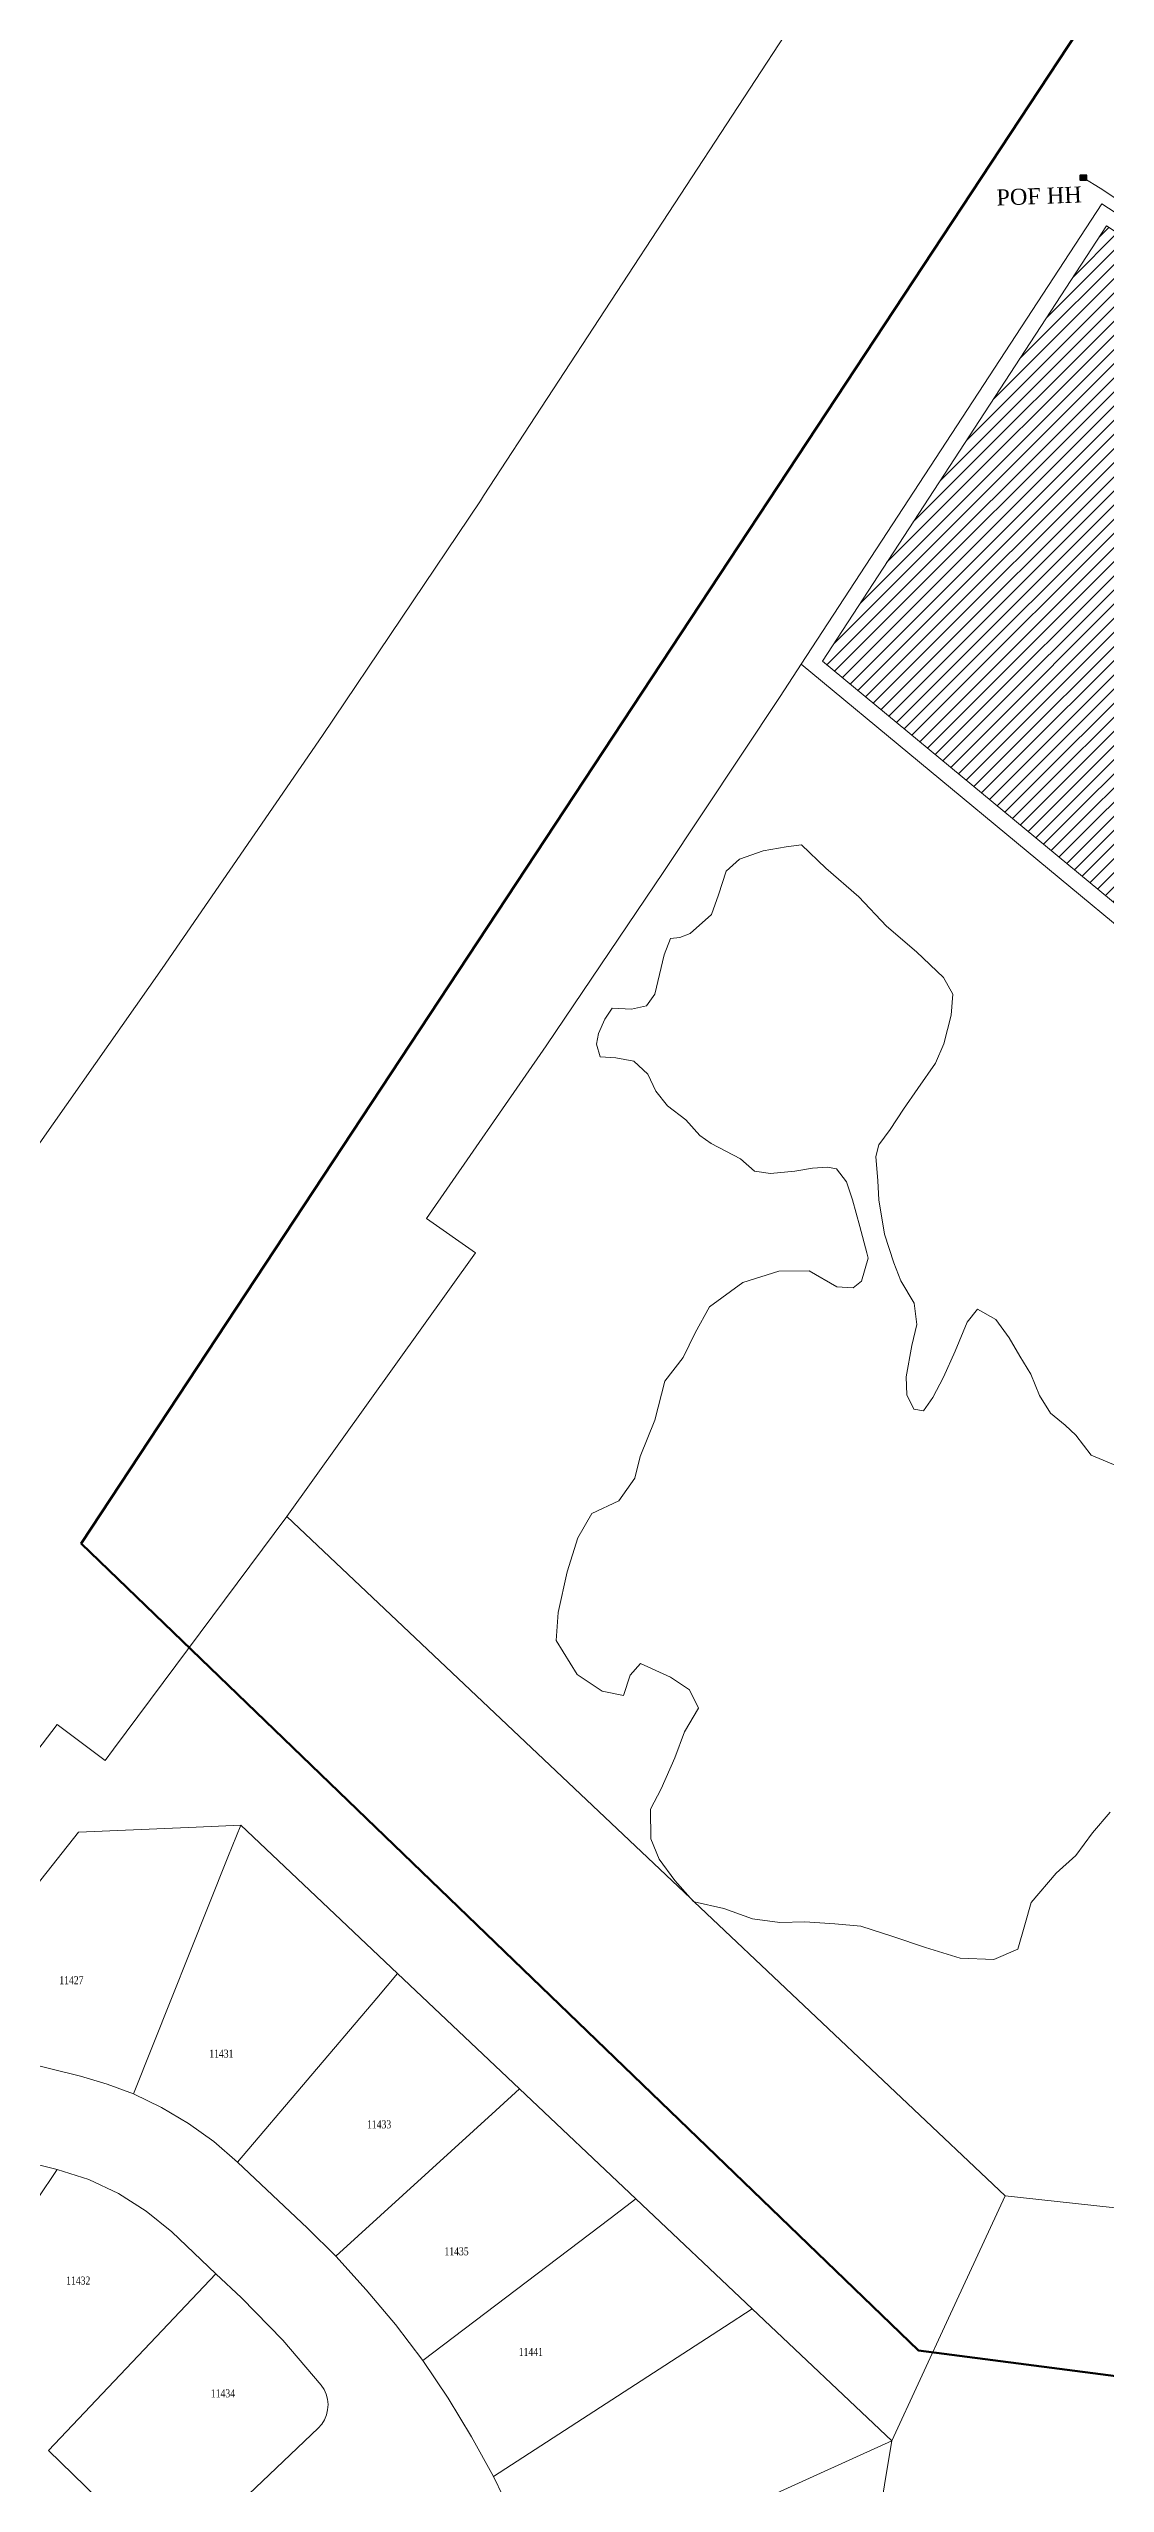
# Model space of a CAD drawing. Header units: feet. Extents: x 2819410 to 2831754, y 974571 to 993150.
# Drawn here: x 2823535 to 2824195, y 984398 to 985920 of the extents above; entities that cross this region are included whole.
import ezdxf
from ezdxf.enums import TextEntityAlignment as Align
from ezdxf.lldxf.tags import DXFTag

# ---------------------------------------------------------------- set-up
doc = ezdxf.new("R2010")
doc.units = ezdxf.units.FT
doc.header["$LTSCALE"] = 0.015
doc.header["$MEASUREMENT"] = 0
for name, color, linetype in [('ADDRESSES', 7, 'Continuous'), ('F1', 112, 'F1'), ('NOTES', 7, 'Continuous'), ('TELEPHONE STRUCT-EX', 30, 'Continuous'), ('TELEPHONE STRUCT-PROP', 6, 'Continuous')]:
    doc.layers.add(name, color=color, linetype=linetype)
for name, color, linetype, lineweight in [('Dakota County Parcels', 7, 'Continuous', 5), ('Route_1_PSAs', 3, 'Continuous', 100), ('RUNNING LINE (UNDERGROUND)', 10, 'Continuous', 40)]:
    doc.layers.add(name, color=color, linetype=linetype, lineweight=lineweight)
doc.styles.add('Line', font='txt.shx', dxfattribs={"height": 3})
doc.styles.add('SIMPLEX', font='times.ttf', dxfattribs={"width": 0.8})
doc.styles.get("Standard").update_dxf_attribs({"font": 'times.ttf'})
doc.styles.add('Utilities', font='arial.ttf', dxfattribs={"height": 2.5})
tags = doc.linetypes.add('F1', pattern='A,15,-5,["F1",Line,S=1.5,R=0,X=0,Y=-1.5],-12', length=32).pattern_tags.tags
tags[6] = DXFTag(74, 10)

# ---------------------------------------------------------------- blocks, each defined once
blk = doc.blocks.new('ACMAP_ANN_TEMPLATE_AddressEagan')
at = {"layer": 'ADDRESSES', "style": 'SIMPLEX', "width": 0.8}
blk.add_attdef('ADDRESS', text='', height=5, dxfattribs=at).set_placement((0, 0), align=Align.CENTER)
blk = doc.blocks.new('EX HH')
at = {"ltscale": 40, "true_color": 0xffffff}
h = blk.add_hatch(color=7, dxfattribs=at)
h.dxf.hatch_style = 1
h.paths.add_polyline_path([(-0.061, -0.031, 0.414214), (-0.046, -0.046), (0.046, -0.046, 0.414214), (0.061, -0.031), (0.061, 0.031, 0.414214), (0.046, 0.046), (-0.046, 0.046, 0.414214), (-0.061, 0.031)])
at = {"color": 30, "const_width": 0.005, "flags": 128}
blk.add_lwpolyline([(-0.061, 0.031), (-0.061, -0.031, 0.414214), (-0.046, -0.046), (0.046, -0.046, 0.414214), (0.061, -0.031), (0.061, 0.031, 0.414214), (0.046, 0.046), (-0.046, 0.046, 0.414214)], format="xyb", close=True, dxfattribs=at)
at = {"layer": 'RUNNING LINE (UNDERGROUND)', "color": 7, "lineweight": -3, "flags": 128}
blk.add_lwpolyline([(-0.054, 0.031), (-0.054, -0.031, 0.414214), (-0.046, -0.038), (0.046, -0.038, 0.414214), (0.054, -0.031), (0.054, 0.031, 0.414214), (0.046, 0.038), (-0.046, 0.038, 0.414214)], format="xyb", close=True, dxfattribs=at)
at = {"layer": 'TELEPHONE STRUCT-PROP', "color": 30, "style": 'Utilities'}
blk.add_text('HH', height=0.05, dxfattribs=at).set_placement((0, 0), align=Align.MIDDLE_CENTER)

msp = doc.modelspace()

# ---------------------------------------------------------------- hatches: boundary and pattern name
at = {"layer": 'NOTES', "lineweight": 5, "ltscale": 100}
h = msp.add_hatch(dxfattribs=at)
h.set_pattern_fill('ANSI31', color=5, scale=50)
h.paths.add_polyline_path([(2824231.7, 985360.4), (2824509.8, 985520.3, 0.111604), (2824343.3, 985712.7), (2824195.9, 985809), (2824018.4, 985537.1)])
h = msp.add_hatch(dxfattribs=at)
h.set_pattern_fill('ANSI31', color=5, scale=50)
h.paths.add_polyline_path([(2824195.9, 985809), (2824018.4, 985537.1), (2824231.7, 985360.4), (2824509.8, 985520.3, 0.111604), (2824343.3, 985712.7)])

# ---------------------------------------------------------------- linework, layer by layer
at = {"layer": 'Dakota County Parcels', "lineweight": 5}
for p, q in [((2823806.7, 985640.3), (2824005.6, 985944.5)), ((2824005.1, 985535.1), (2824193, 985822.8)), ((2824193, 985822.8), (2824350, 985720.4)), ((2823804.7, 985637.2), (2823806.7, 985640.3)), ((2823706.1, 985490.6), (2823804.7, 985637.2)), ((2823992, 985515), (2824005.1, 985535.1)), ((2824005.1, 985535.1), (2824230.6, 985348.3)), ((2823919.4, 985405.5), (2823992, 985515)), ((2823992, 985515), (2823992, 985515)), ((2823605.9, 985345), (2823706.1, 985490.6)), ((2823958.2, 985405.8), (2823966.6, 985413.2)), ((2823966.6, 985413.2), (2823981.4, 985418.5)), ((2823981.4, 985418.5), (2823995.7, 985421)), ((2823995.7, 985421), (2824005.4, 985422.3)), ((2824005.4, 985422.3), (2824020.5, 985407.7)), ((2823845.8, 985296.7), (2823919.4, 985405.5)), ((2823953.5, 985391), (2823958.2, 985405.8)), ((2824020.5, 985407.7), (2824041.2, 985389.7)), ((2823949.2, 985378.8), (2823953.5, 985391)), ((2824041.2, 985389.7), (2824058.5, 985371.4)), ((2823929.4, 985364.4), (2823935.8, 985366.8)), ((2823935.8, 985366.8), (2823949.2, 985378.8)), ((2824058.5, 985371.4), (2824077.2, 985355.4)), ((2823916.7, 985341.3), (2823919.6, 985353.5)), ((2823919.6, 985353.5), (2823923.4, 985363.8)), ((2823923.4, 985363.8), (2823929.4, 985364.4)), ((2824077.2, 985355.4), (2824094.1, 985339.3)), ((2823504.1, 985200.5), (2823605.9, 985345)), ((2823913.6, 985329), (2823916.7, 985341.3)), ((2824094.1, 985339.3), (2824100, 985329)), ((2823882.5, 985313.4), (2823887, 985320.1)), ((2823887, 985320.1), (2823899.2, 985319.6)), ((2823899.2, 985319.6), (2823908.5, 985321.6)), ((2823908.5, 985321.6), (2823913.6, 985329)), ((2824100, 985329), (2824098.8, 985315.8)), ((2823877.3, 985297.6), (2823878.5, 985304.4)), ((2823878.5, 985304.4), (2823882.5, 985313.4)), ((2824098.8, 985315.8), (2824094.2, 985297.9)), ((2823771, 985188.7), (2823845.8, 985296.7)), ((2823879.5, 985289.8), (2823877.3, 985297.6)), ((2823889.4, 985289.2), (2823879.5, 985289.8)), ((2823900.6, 985287.1), (2823889.4, 985289.2)), ((2824094.2, 985297.9), (2824089.1, 985285.8)), ((2823909.3, 985278.9), (2823900.6, 985287.1)), ((2823914.4, 985268.3), (2823909.3, 985278.9)), ((2824089.1, 985285.8), (2824078.1, 985269.9)), ((2823921.7, 985259.1), (2823914.4, 985268.3)), ((2823933, 985250.4), (2823921.7, 985259.1)), ((2824078.1, 985269.9), (2824069.1, 985257.1)), ((2823941.9, 985240.6), (2823933, 985250.4)), ((2824060.7, 985244.3), (2824053.6, 985234.7)), ((2824069.1, 985257.1), (2824060.7, 985244.3)), ((2823948.9, 985235.6), (2823941.9, 985240.6)), ((2823967.3, 985226.1), (2823948.9, 985235.6)), ((2824053.6, 985234.7), (2824051.7, 985227.6)), ((2823976, 985218.3), (2823967.3, 985226.1)), ((2823985.9, 985216.8), (2823976, 985218.3)), ((2824001.1, 985218.3), (2823985.9, 985216.8)), ((2824012.2, 985220.3), (2824001.1, 985218.3)), ((2824021.7, 985220.8), (2824012.2, 985220.3)), ((2824027.3, 985219.7), (2824021.7, 985220.8)), ((2824033.5, 985211.7), (2824027.3, 985219.7)), ((2824051.7, 985227.6), (2824053, 985212.2)), ((2824037.2, 985200.4), (2824033.5, 985211.7)), ((2824041.9, 985183.8), (2824037.2, 985200.4)), ((2824053, 985212.2), (2824053.6, 985200.5)), ((2824053.6, 985200.5), (2824057.3, 985179)), ((2823801.7, 985167.2), (2823771, 985188.7)), ((2824046.2, 985167.3), (2824041.9, 985183.8)), ((2823683.7, 985002.6), (2823801.7, 985167.2)), ((2824047.1, 985164), (2824046.2, 985167.3)), ((2824057.3, 985179), (2824063.1, 985161.1)), ((2823968.6, 985148.7), (2823991.2, 985155.9)), ((2823991.2, 985155.9), (2824010.1, 985156.1)), ((2824010.1, 985156.1), (2824027.5, 985146)), ((2824042.9, 985149.7), (2824047.1, 985164)), ((2824063.1, 985161.1), (2824067.5, 985149.8)), ((2823947.9, 985133.6), (2823968.6, 985148.7)), ((2824027.5, 985146), (2824037.6, 985145.5)), ((2824037.6, 985145.5), (2824042.9, 985149.7)), ((2824067.5, 985149.8), (2824075.8, 985135.9)), ((2823938.8, 985117.4), (2823947.9, 985133.6)), ((2824077.4, 985122.5), (2824074.2, 985109.3)), ((2824075.8, 985135.9), (2824077.4, 985122.5)), ((2824101.4, 985105.9), (2824108.8, 985124)), ((2824108.8, 985124), (2824115.4, 985132.1)), ((2824115.4, 985132.1), (2824126.7, 985125.6)), ((2824126.7, 985125.6), (2824135.1, 985114.1)), ((2823931.4, 985101.8), (2823938.8, 985117.4)), ((2824074.2, 985109.3), (2824070.7, 985089.8)), ((2824135.1, 985114.1), (2824141.8, 985102.7)), ((2823920, 985087.1), (2823931.4, 985101.8)), ((2824094.1, 985089.7), (2824101.4, 985105.9)), ((2824141.8, 985102.7), (2824148.6, 985091.5)), ((2824148.6, 985091.5), (2824154, 985078.2)), ((2823913.7, 985062.7), (2823920, 985087.1)), ((2824070.7, 985089.8), (2824071.2, 985078.6)), ((2824071.2, 985078.6), (2824075.5, 985069.7)), ((2824081.6, 985068.5), (2824087.4, 985076.9)), ((2824087.4, 985076.9), (2824094.1, 985089.7)), ((2824154, 985078.2), (2824160.9, 985067.2)), ((2823904.6, 985040.1), (2823913.7, 985062.7)), ((2824075.5, 985069.7), (2824081.6, 985068.5)), ((2824160.9, 985067.2), (2824170.2, 985059.7)), ((2824170.2, 985059.7), (2824176.8, 985053.4)), ((2824176.8, 985053.4), (2824186.4, 985040.8)), ((2823901.3, 985026.5), (2823904.6, 985040.1)), ((2824186.4, 985040.8), (2824207.8, 985032)), ((2823891.3, 985012.3), (2823901.3, 985026.5)), ((2823575.5, 984857.2), (2823683.7, 985002.6)), ((2823683.7, 985002.6), (2823935.9, 984764.1)), ((2823865.6, 984989.2), (2823874.4, 985004.5)), ((2823874.4, 985004.5), (2823891.3, 985012.3)), ((2823859, 984968), (2823865.6, 984989.2)), ((2823853.3, 984942.6), (2823859, 984968)), ((2823852.1, 984925), (2823853.3, 984942.6)), ((2823865.2, 984903.8), (2823852.1, 984925)), ((2823904.7, 984910.7), (2823898.3, 984903.3)), ((2823923.5, 984902.2), (2823904.7, 984910.7)), ((2823880.8, 984893.4), (2823865.2, 984903.8)), ((2823894.2, 984890.7), (2823880.8, 984893.4)), ((2823898.3, 984903.3), (2823894.2, 984890.7)), ((2823935.3, 984894.2), (2823923.5, 984902.2)), ((2823940.9, 984882.7), (2823935.3, 984894.2)), ((2823932.3, 984868), (2823940.9, 984882.7)), ((2823476.7, 984789.5), (2823540.2, 984872.6)), ((2823540.2, 984872.6), (2823570.1, 984850)), ((2823926.3, 984851.7), (2823932.3, 984868)), ((2823570.1, 984850), (2823575.5, 984857.2)), ((2823917.6, 984832.4), (2823926.3, 984851.7)), ((2823911, 984819.6), (2823917.6, 984832.4)), ((2823911.1, 984801.2), (2823911, 984819.6)), ((2824198.2, 984817.7), (2824187.3, 984804.8)), ((2823454.2, 984679.8), (2823553.6, 984805.2)), ((2823553.6, 984805.2), (2823627, 984808.4)), ((2823627, 984808.4), (2823654.9, 984809.6)), ((2823646.9, 984789.7), (2823654.9, 984809.6)), ((2823654.9, 984809.6), (2823752.9, 984716.9)), ((2824187.3, 984804.8), (2824176.8, 984790.7)), ((2823587.9, 984641.7), (2823646.9, 984789.7)), ((2823916.5, 984788.4), (2823911.1, 984801.2)), ((2823926.3, 984775), (2823916.5, 984788.4)), ((2824176.8, 984790.7), (2824164.4, 984779.6)), ((2823935.9, 984764.1), (2823926.3, 984775)), ((2824164.4, 984779.6), (2824148.9, 984761.4)), ((2823935.9, 984764.1), (2823938.3, 984761.8)), ((2823937.8, 984761.9), (2823935.9, 984764.1)), ((2823938.3, 984761.8), (2823937.8, 984761.9)), ((2823938.3, 984761.8), (2824132.7, 984578)), ((2823956.8, 984757.6), (2823938.3, 984761.8)), ((2823974.7, 984751.1), (2823956.8, 984757.6)), ((2824148.9, 984761.4), (2824144.9, 984747.4)), ((2823991.9, 984748.9), (2823974.7, 984751.1)), ((2824007.5, 984749.2), (2823991.9, 984748.9)), ((2824026.1, 984748), (2824007.5, 984749.2)), ((2824042.5, 984746.6), (2824026.1, 984748)), ((2824062.5, 984740.1), (2824042.5, 984746.6)), ((2824144.9, 984747.4), (2824140.6, 984732.2)), ((2824082.8, 984733.3), (2824062.5, 984740.1)), ((2824104.6, 984726.5), (2824082.8, 984733.3)), ((2824125.5, 984725.7), (2824104.6, 984726.5)), ((2824140.6, 984732.2), (2824125.5, 984725.7)), ((2823740, 984701.6), (2823752.9, 984716.9)), ((2823752.9, 984716.9), (2823829.2, 984644.8)), ((2823653, 984599.1), (2823740, 984701.6)), ((2823478.8, 984671.5), (2823554.7, 984652.8)), ((2823571.5, 984647.9), (2823554.7, 984652.8)), ((2823587.9, 984641.7), (2823571.5, 984647.9)), ((2823605.5, 984633.3), (2823587.9, 984641.7)), ((2823814.4, 984631.3), (2823829.2, 984644.8)), ((2823829.2, 984644.8), (2823901.9, 984576.1)), ((2823622.3, 984623.3), (2823605.5, 984633.3)), ((2823638.2, 984611.9), (2823622.3, 984623.3)), ((2823714.4, 984540.3), (2823814.4, 984631.3)), ((2823464.4, 984613.3), (2823540.3, 984594.5)), ((2823653, 984599.1), (2823638.2, 984611.9)), ((2823466.5, 984484.9), (2823540.3, 984594.5)), ((2823559.9, 984588.2), (2823540.3, 984594.5)), ((2823653, 984599.1), (2823696.6, 984557.9)), ((2823578.5, 984579.4), (2823559.9, 984588.2)), ((2823595.9, 984568.5), (2823578.5, 984579.4)), ((2823885.7, 984563.8), (2823901.9, 984576.1)), ((2823901.9, 984576.1), (2823974.5, 984507.4)), ((2824097.2, 984501.5), (2824132.7, 984578)), ((2824132.7, 984578), (2824210.9, 984569.4)), ((2823611.8, 984555.5), (2823595.9, 984568.5)), ((2823768.7, 984475.1), (2823885.7, 984563.8)), ((2823611.8, 984555.5), (2823639.4, 984529.4)), ((2823714.4, 984540.3), (2823696.6, 984557.9)), ((2823534.8, 984418.8), (2823639.4, 984529.4)), ((2823639.4, 984529.4), (2823655.4, 984514.3)), ((2823733.4, 984519.4), (2823714.4, 984540.3)), ((2823681.2, 984487.8), (2823655.4, 984514.3)), ((2823751.6, 984497.6), (2823733.4, 984519.4)), ((2823768.7, 984475.1), (2823751.6, 984497.6)), ((2823957.3, 984496.2), (2823974.5, 984507.4)), ((2823974.5, 984507.4), (2824061.7, 984425)), ((2824061.7, 984425), (2824097.2, 984501.5)), ((2823705.2, 984459.8), (2823681.2, 984487.8)), ((2823812.9, 984402.6), (2823957.3, 984496.2)), ((2823784.5, 984451.6), (2823768.7, 984475.1)), ((2823707, 984457), (2823705.2, 984459.8)), ((2823708.3, 984454), (2823707, 984457)), ((2823709.2, 984450.9), (2823708.3, 984454)), ((2823705.5, 984435.3), (2823707.2, 984438.1)), ((2823707.2, 984438.1), (2823708.5, 984441.1)), ((2823708.5, 984441.1), (2823709.2, 984444.3)), ((2823709.5, 984447.6), (2823709.2, 984450.9)), ((2823709.2, 984444.3), (2823709.5, 984447.6)), ((2823799.2, 984427.4), (2823784.5, 984451.6)), ((2823610.9, 984345), (2823703.3, 984432.9)), ((2823703.3, 984432.9), (2823705.5, 984435.3)), ((2823812.9, 984402.6), (2823799.2, 984427.4)), ((2824042, 984416), (2824061.7, 984425)), ((2824058.5, 984405.2), (2824061.7, 984425)), ((2823534.8, 984418.8), (2823610.9, 984345)), ((2823848.7, 984328.4), (2824042, 984416)), ((2823819, 984390.2), (2823812.9, 984402.6)), ((2824046, 984328), (2824058.5, 984405.2))]:
    msp.add_line(p, q, dxfattribs=at)
at = {"layer": 'F1', "lineweight": 5, "ltscale": 50, "flags": 128}
msp.add_lwpolyline([(2824181.8, 985838.8), (2824192, 985832.6), (2824361.6, 985720, -0.045661), (2824455.2, 985636.6), (2824494.4, 985675.1), (2824505.7, 985682.8)], format="xyb", dxfattribs=at)
at = {"layer": 'NOTES', "color": 5, "lineweight": 5, "ltscale": 100, "flags": 128}
msp.add_lwpolyline([(2824018.4, 985537.1), (2824231.7, 985360.4), (2824509.8, 985520.3, 0.111604), (2824343.3, 985712.7), (2824195.9, 985809)], format="xyb", close=True, dxfattribs=at)
at = {"layer": 'Route_1_PSAs', "flags": 128}
msp.add_lwpolyline([(2824819, 986903.2), (2823555.3, 984985.7), (2824078.5, 984481.3), (2825138.9, 984343.6), (2826443.1, 984290), (2826358.9, 985935.1), (2826348.3, 986402.2), (2826343.1, 986659.3), (2826342.2, 987012.9), (2826429.5, 987291.6), (2826682.8, 987516), (2826879.8, 987762.6), (2826998.5, 987979.9), (2827107.1, 988394.1), (2827133.2, 988640.5), (2827116.9, 988875.8), (2827098, 989121.2), (2826753.3, 989621.4)], dxfattribs=at)

# ---------------------------------------------------------------- block references
at = {"layer": 'ADDRESSES', "lineweight": 5}
for p, values in [((2823549.1, 984710.3), {'ADDRESS': '11427'}), ((2823642.8, 984664.4), {'ADDRESS': '11431'}), ((2823741.4, 984620.2), {'ADDRESS': '11433'}), ((2823789.8, 984540.9), {'ADDRESS': '11435'}), ((2823553.4, 984522.6), {'ADDRESS': '11432'}), ((2823836.2, 984478), {'ADDRESS': '11441'}), ((2823643.8, 984452.1), {'ADDRESS': '11434'})]:
    msp.add_blockref('ACMAP_ANN_TEMPLATE_AddressEagan', p, dxfattribs=at).add_auto_attribs(values)
at = {"layer": 'TELEPHONE STRUCT-EX', "lineweight": 5, "xscale": 40, "yscale": 40, "zscale": 40}
msp.add_blockref('EX HH', (2824181.5, 985839.2), dxfattribs=at)

# ---------------------------------------------------------------- texts
at = {"layer": 'TELEPHONE STRUCT-EX', "lineweight": 5, "insert": (2824127, 985831.7), "char_height": 10, "attachment_point": 1, "rotation": 2.1579}
msp.add_mtext('POF HH', dxfattribs=at)

doc.saveas('drawing.dxf')
